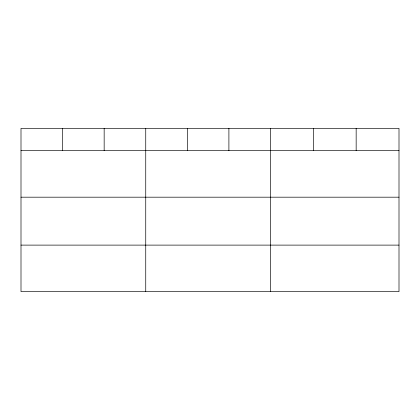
<?xml version="1.0" encoding="UTF-8"?>
<svg xmlns="http://www.w3.org/2000/svg" width="420" height="420" viewBox="0 0 420 420"><rect width="100%" height="100%" fill="white"/><g stroke="black" fill="none" stroke-linecap="round" stroke-linejoin="round"><path stroke-width="0.63" d="M399 197.185L399 128.373L21 128.373L21 291.627L399 291.627L399 197.185L21 197.185M21 150.67L399 150.67M21 245.112L399 245.112M356.16 128.373L356.16 150.67M313.32 128.373L313.32 150.67M270.48 128.373L270.48 291.627M228.9 128.373L228.9 150.67M187.32 128.373L187.32 150.67M145.74 128.373L145.74 291.627M104.16 128.373L104.16 150.67M62.58 128.373L62.58 150.67"/></g></svg>
